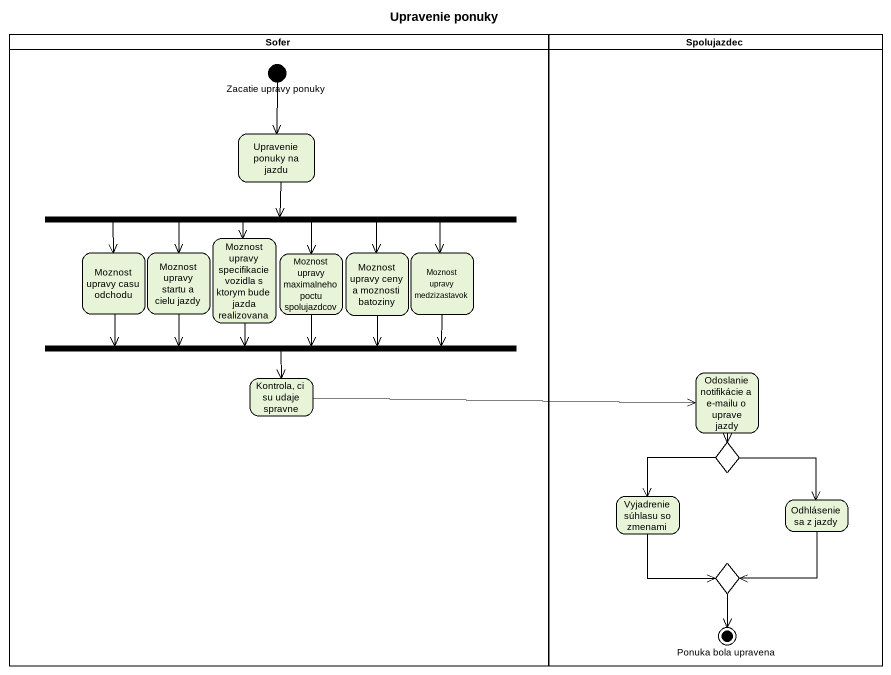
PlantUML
@startuml
title Upravenie ponuky
hide empty description
state Sofer <<partition>> {
  state "Zacatie upravy ponuky" as Zacatie_upravy_ponuky <<start>>
  state "Upravenie ponuky na jazdu" as Upravenie_ponuky_na_jazdu
  state fork1 <<fork>>
  state "Moznost upravy casu odchodu" as Moznost_upravy_casu_odchodu
  state "Moznost upravy startu a cielu jazdy" as Moznost_upravy_startu_a
  state "Moznost upravy specifikacie vozidla s ktorym bude jazda realizovana" as Moznost_upravy_specifikacie
  state "Moznost upravy maximalneho poctu spolujazdcov" as Moznost_upravy_maximalneho
  state "Moznost upravy ceny a moznosti batoziny" as Moznost_upravy_ceny_a
  state "Moznost upravy medzizastavok" as Moznost_upravy_medzizastavok
  state fork2 <<join>>
  state "Kontrola, ci su udaje spravne" as Kontrola_ci_su_udaje_spravne
}
state Spolujazdec <<partition>> {
  state "Odoslanie notifikácie a e-mailu o uprave jazdy" as Odoslanie_notifikácie_a_e
  state choice1 <<choice>>
  state "Vyjadrenie súhlasu so zmenami" as Vyjadrenie_súhlasu_so
  state "Odhlásenie sa z jazdy" as Odhlásenie_sa_z_jazdy
  state choice2 <<choice>>
  state "Ponuka bola upravena" as Ponuka_bola_upravena <<end>>
}
Zacatie_upravy_ponuky --> Upravenie_ponuky_na_jazdu
Upravenie_ponuky_na_jazdu --> fork1
fork1 -left-> Moznost_upravy_casu_odchodu
fork1 --> Moznost_upravy_startu_a
fork1 --> Moznost_upravy_specifikacie
fork1 --> Moznost_upravy_maximalneho
fork1 --> Moznost_upravy_ceny_a
fork1 -right-> Moznost_upravy_medzizastavok
Moznost_upravy_casu_odchodu -right-> fork2
Moznost_upravy_startu_a --> fork2
Moznost_upravy_specifikacie --> fork2
Moznost_upravy_maximalneho --> fork2
Moznost_upravy_ceny_a --> fork2
Moznost_upravy_medzizastavok -left-> fork2
fork2 --> Kontrola_ci_su_udaje_spravne
Kontrola_ci_su_udaje_spravne -right-> Odoslanie_notifikácie_a_e
Odoslanie_notifikácie_a_e --> choice1
choice1 --> Vyjadrenie_súhlasu_so
choice1 --> Odhlásenie_sa_z_jazdy
Vyjadrenie_súhlasu_so --> choice2
Odhlásenie_sa_z_jazdy --> choice2
choice2 --> Ponuka_bola_upravena
@enduml
